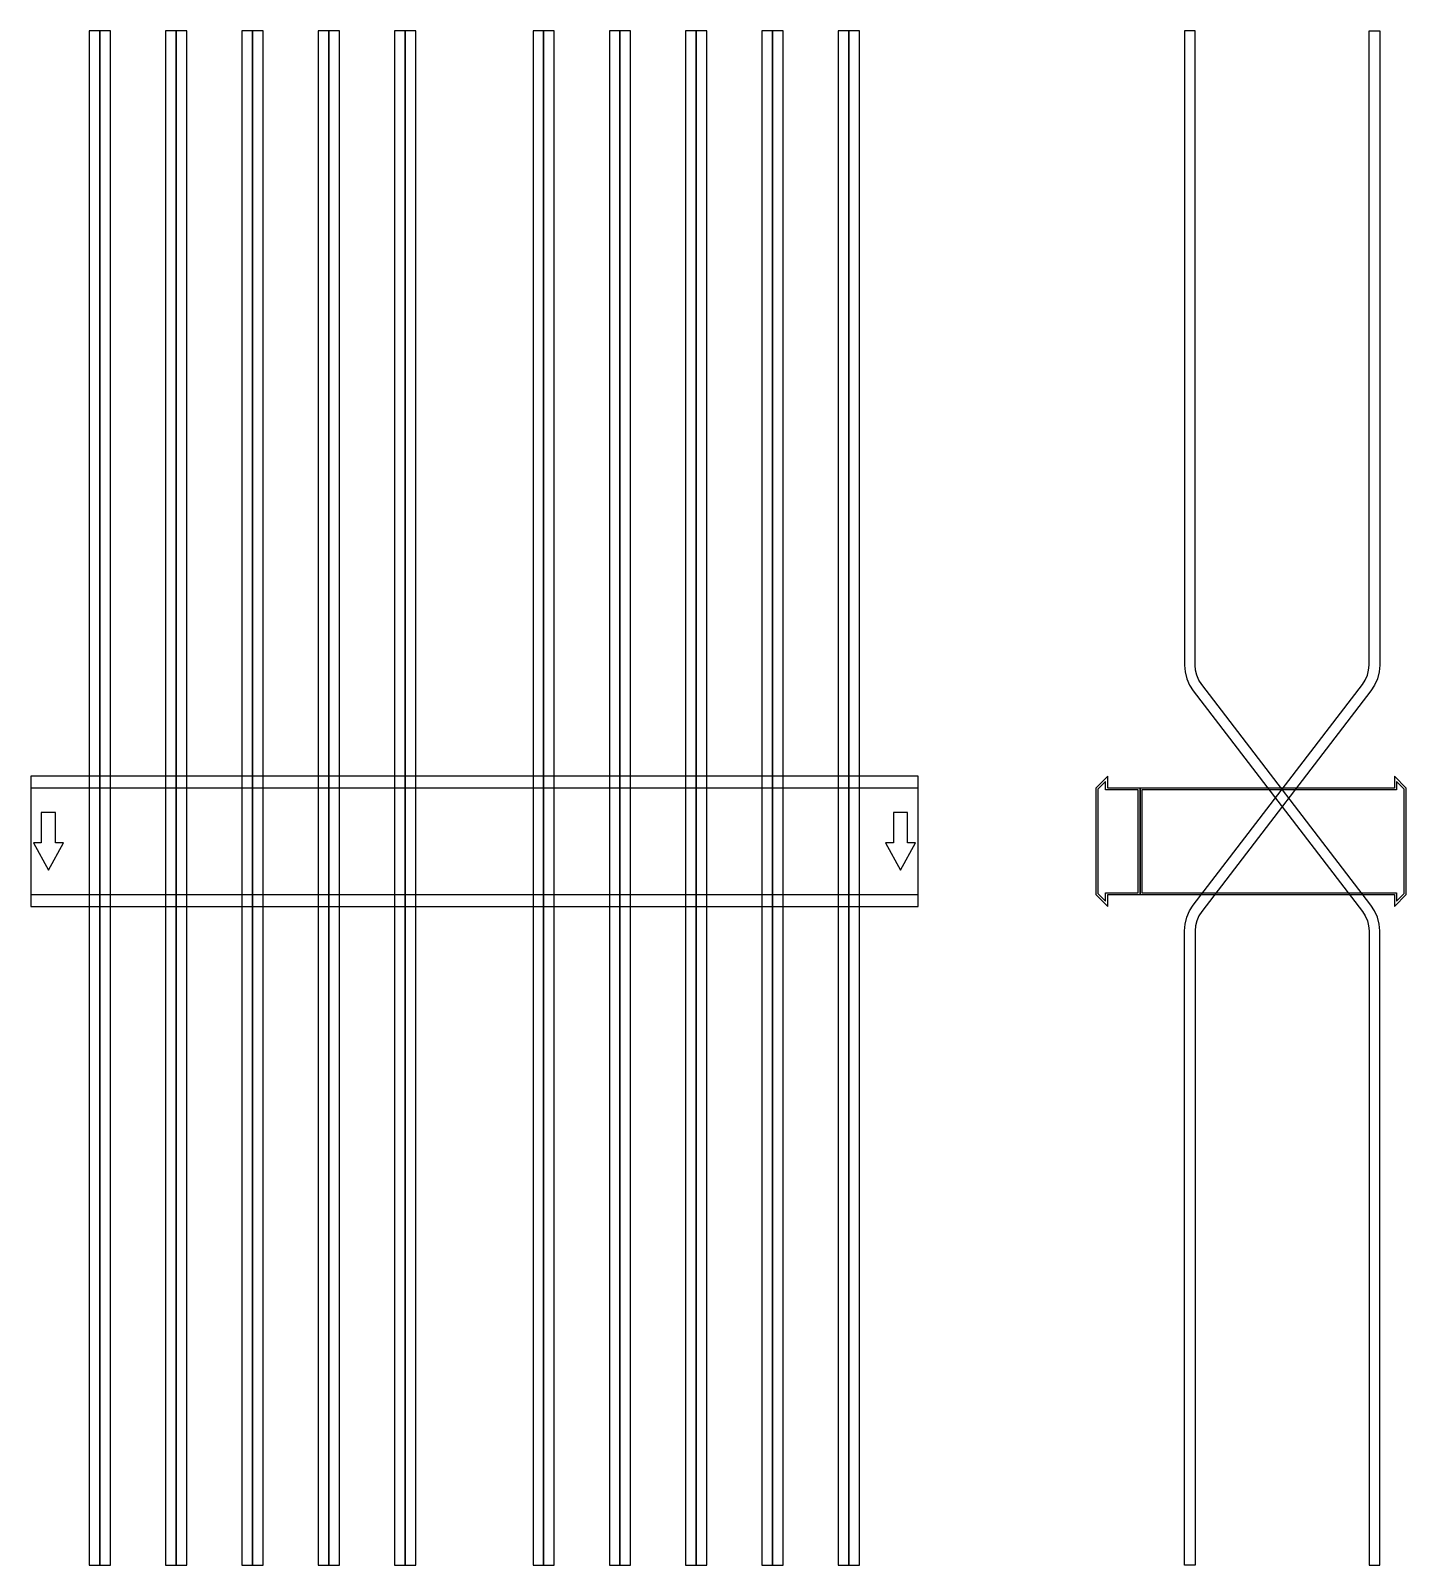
# Model space of a CAD drawing. Extents: x 0 to 1550, y -815 to 913.
import ezdxf

# ---------------------------------------------------------------- set-up
doc = ezdxf.new("R2010")
doc.units = 0
doc.layers.add('Halfen', color=7, linetype='CONTINUOUS')

msp = doc.modelspace()

# ---------------------------------------------------------------- linework, layer by layer
at = {"layer": 'Halfen', "color": 7}
for points in [[(78, -815.455), (78, 913.129), (66, 913.129), (66, -815.455)], [(90, -815.455), (90, 913.129), (78, 913.129), (78, -815.455)], [(164, -815.455), (164, 913.129), (152, 913.129), (152, -815.455)], [(176, -815.455), (176, 913.129), (164, 913.129), (164, -815.455)], [(250, -815.455), (250, 913.129), (238, 913.129), (238, -815.455)], [(262, -815.455), (262, 913.129), (250, 913.129), (250, -815.455)], [(336, -815.455), (336, 913.129), (324, 913.129), (324, -815.455)], [(348, -815.455), (348, 913.129), (336, 913.129), (336, -815.455)], [(422, -815.455), (422, 913.129), (410, 913.129), (410, -815.455)], [(434, -815.455), (434, 913.129), (422, 913.129), (422, -815.455)], [(578, -815.455), (578, 913.129), (566, 913.129), (566, -815.455)], [(590, -815.455), (590, 913.129), (578, 913.129), (578, -815.455)], [(664, -815.455), (664, 913.129), (652, 913.129), (652, -815.455)], [(676, -815.455), (676, 913.129), (664, 913.129), (664, -815.455)], [(750, -815.455), (750, 913.129), (738, 913.129), (738, -815.455)], [(762, -815.455), (762, 913.129), (750, 913.129), (750, -815.455)], [(836, -815.455), (836, 913.129), (824, 913.129), (824, -815.455)], [(848, -815.455), (848, 913.129), (836, 913.129), (836, -815.455)], [(922, -815.455), (922, 913.129), (910, 913.129), (910, -815.455)], [(934, -815.455), (934, 913.129), (922, 913.129), (922, -815.455)], [(1520, -815.455), (1520, -100.956), (1519.359, -93.137), (1517.453, -85.527), (1514.332, -78.329), (1510.081, -71.735), (1319.439, 176.714), (1316.251, 181.659), (1313.911, 187.057), (1312.481, 192.765), (1312, 198.629), (1312, 252.129), (1312, 913.129), (1300, 913.129), (1300, 252.129), (1300, 198.629), (1300.641, 190.81), (1302.547, 183.2), (1305.668, 176.002), (1309.919, 169.409), (1500.561, -79.04), (1503.749, -83.986), (1506.089, -89.384), (1507.519, -95.092), (1508, -100.956), (1508, -815.455)], [(1300, -815.455), (1300, -100.956), (1300.641, -93.137), (1302.547, -85.527), (1305.668, -78.329), (1309.919, -71.735), (1500.561, 176.714), (1503.749, 181.659), (1506.089, 187.057), (1507.519, 192.765), (1508, 198.629), (1508, 252.129), (1508, 913.129), (1520, 913.129), (1520, 252.129), (1520, 198.629), (1519.359, 190.81), (1517.453, 183.2), (1514.332, 176.002), (1510.081, 169.409), (1319.439, -79.04), (1316.251, -83.986), (1313.911, -89.384), (1312.481, -95.092), (1312, -100.956), (1312, -815.455)], [(0, -73.5), (1000, -73.5), (1000, 73.5), (0, 73.5)], [(1250, -60), (1250, 60), (1213.5, 60), (1213.5, 73.5), (1200, 60), (1200, -60), (1213.5, -73.5), (1213.5, -60)], [(1550, -60), (1550, 60), (1536.5, 73.5), (1536.5, 60), (1250, 60), (1250, -60), (1536.5, -60), (1536.5, -73.5)], [(0, -60), (1000, -60), (1000, 60), (0, 60)], [(1248, -58), (1248, 58), (1211, 58), (1211, 67.25), (1202.5, 58.75), (1202.5, -58.75), (1211, -67.25), (1211, -58)], [(1547.5, -58.75), (1547.5, 58.75), (1539, 67.25), (1539, 58), (1252, 58), (1252, -58), (1539, -58), (1539, -67.25)], [(20, -32.5), (37, -1.5), (28, -1.5), (28, 32.5), (12, 32.5), (12, -1.5), (3, -1.5)], [(980, -32.5), (997, -1.5), (988, -1.5), (988, 32.5), (972, 32.5), (972, -1.5), (963, -1.5)]]:
    msp.add_lwpolyline(points, close=True, dxfattribs=at)

doc.saveas('drawing.dxf')
